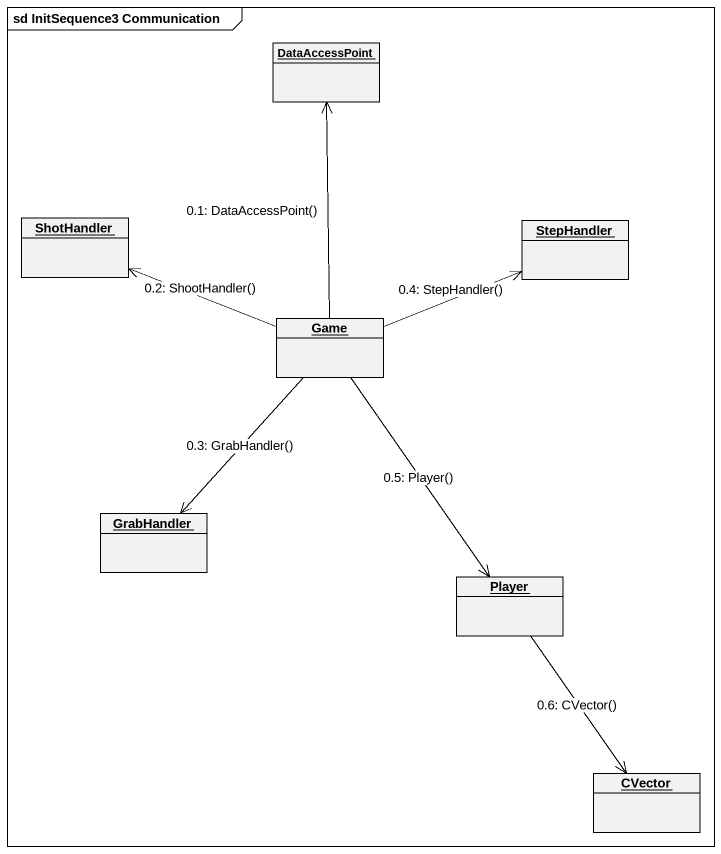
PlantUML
@startuml
mainframe sd InitSequence3 Communication
hide circle
hide empty members
object DataAccessPoint
object ShotHandler
object StepHandler
object Game
object GrabHandler
object Player
object CVector
Game -up-> DataAccessPoint : 0.1: DataAccessPoint()
Game -left-> ShotHandler : 0.2: ShootHandler()
Game --> GrabHandler : 0.3: GrabHandler()
Game -right-> StepHandler : 0.4: StepHandler()
Game --> Player : 0.5: Player()
Player --> CVector : 0.6: CVector()
@enduml
